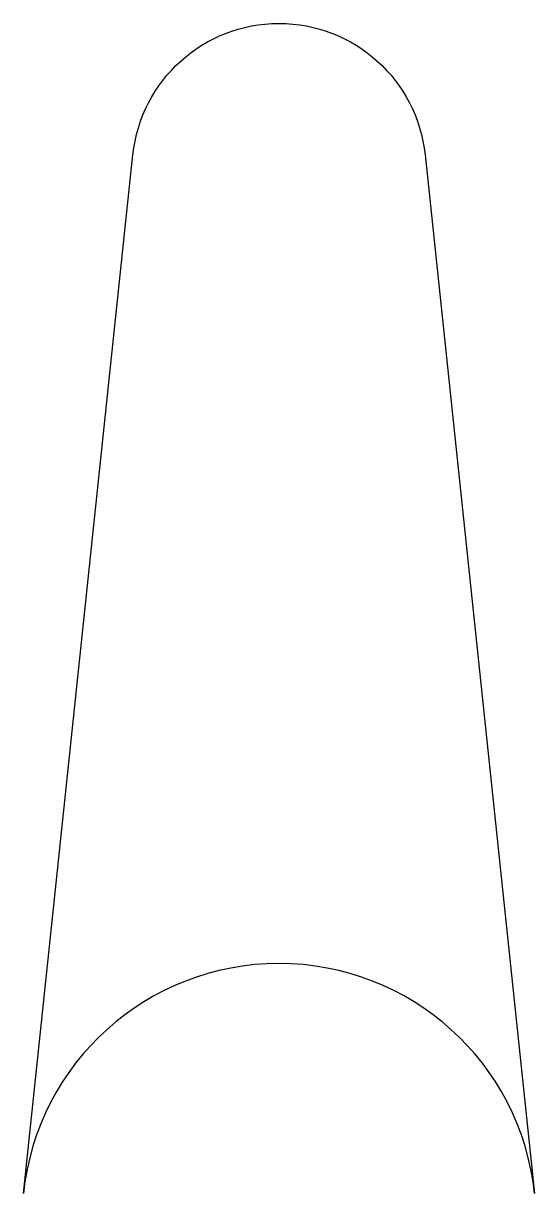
# Model space of a CAD drawing. Header units: millimetres. Extents: x -3.5 to 3.5, y 0.4 to 16.3.
import ezdxf

# ---------------------------------------------------------------- set-up
doc = ezdxf.new("R2010")
doc.units = ezdxf.units.MM
doc.layers.add('Grabado Superficie', color=30, linetype='Continuous', lineweight=25, true_color=0xff7f00)

msp = doc.modelspace()

# ---------------------------------------------------------------- linework, layer by layer
at = {"layer": 'Grabado Superficie'}
msp.add_lwpolyline([(1.989, 14.51), (3.481, 0.367, 0.90007), (-3.481, 0.367), (-1.989, 14.51, -0.90007)], format="xyb", close=True, dxfattribs=at)

doc.saveas('drawing.dxf')
